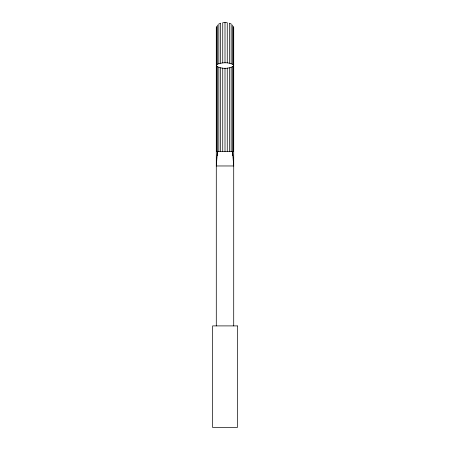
<?xml version="1.0" encoding="UTF-8"?>
<svg xmlns="http://www.w3.org/2000/svg" width="450" height="450" viewBox="0 0 450 450"><rect width="100%" height="100%" fill="white"/><g stroke="black" fill="none" stroke-linecap="round" stroke-linejoin="round"><path stroke-width="0.67" d="M217.457 151.453L216.287 165.966L233.713 165.966L232.543 151.453M217.457 64.164L216.287 65.526L216.585 66.229C221.479 69.058 228.521 69.058 233.415 66.229L233.713 65.526L233.415 64.822C228.763 61.959 222.452 62.359 217.457 64.164L217.457 25.026M227.256 62.899L227.256 22.674L225 22.5L222.744 22.674L222.744 62.899M216.287 151.453L233.713 151.453M233.713 27.551L233.713 325.901M233.415 26.246L233.415 151.453M232.543 25.026L232.543 64.164M232.543 66.623L232.543 155.599M231.159 63.602L231.159 23.979L229.354 23.175L229.354 63.169M231.159 67.483L231.159 151.453M229.354 67.809L229.354 151.453M227.256 68.012L227.256 151.453M225 22.5L225 62.809M225 68.085L225 151.453M222.744 68.012L222.744 151.453M220.646 63.169L220.646 23.175L218.841 23.979L218.841 63.602M220.646 67.809L220.646 151.453M218.841 67.483L218.841 151.453M217.457 66.623L217.457 155.599M216.585 26.246L216.585 151.453M216.287 27.551L216.287 325.901M237.358 325.901L212.642 325.901L212.642 427.5L237.358 427.5L237.358 325.901"/></g></svg>
